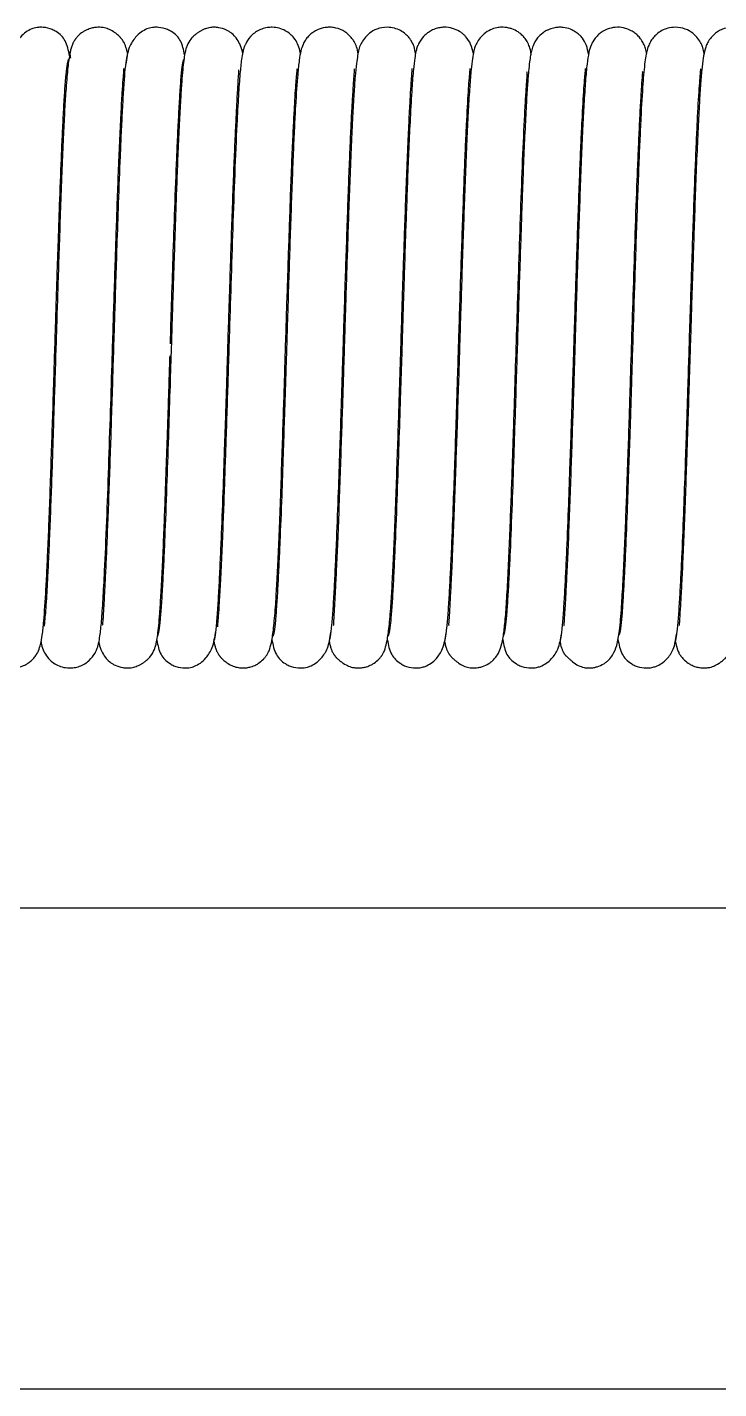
# Model space of a CAD drawing. Header units: millimetres. Extents: x 15 to 1184, y 5 to 836.
# Drawn here: x 538.49 to 549.46, y 604.22 to 625.81 of the extents above; entities that cross this region are included whole.
import ezdxf

# ---------------------------------------------------------------- set-up
doc = ezdxf.new("R2010")
doc.units = ezdxf.units.MM

msp = doc.modelspace()

# ---------------------------------------------------------------- linework, layer by layer
at = {"color": 7, "linetype": 'Continuous', "lineweight": 25}
for p, q in [((575.058, 611.84), (524.258, 611.84)), ((524.258, 604.22), (575.058, 604.22))]:
    msp.add_line(p, q, dxfattribs=at)
for points, knots in [([(539.164, 625.359), (539.147, 625.444), (539.116, 625.601), (539.001, 625.714), (538.88, 625.781), (538.772, 625.811), (538.684, 625.81), (538.617, 625.802), (538.524, 625.774), (538.394, 625.685), (538.266, 625.494), (538.241, 625.33), (538.228, 625.24)], [0, 0, 0, 0, 0.16961, 0.314341, 0.355929, 0.423867, 0.45742, 0.46956, 0.538862, 0.716988, 0.845613, 1, 1, 1, 1]), ([(540.083, 625.392), (540.082, 625.396), (540.078, 625.431), (540.068, 625.46), (540.052, 625.513), (540.035, 625.552), (540.017, 625.584), (540.005, 625.603), (539.995, 625.618), (539.987, 625.628), (539.978, 625.638), (539.97, 625.647), (539.962, 625.656), (539.947, 625.672), (539.924, 625.693), (539.893, 625.717), (539.841, 625.753), (539.774, 625.785), (539.708, 625.803), (539.639, 625.811), (539.561, 625.807), (539.49, 625.791), (539.426, 625.765), (539.358, 625.726), (539.308, 625.683), (539.275, 625.645), (539.259, 625.625), (539.251, 625.614), (539.236, 625.591), (539.218, 625.558), (539.19, 625.49), (539.161, 625.367), (539.131, 625.143), (539.106, 624.833), (539.083, 624.465), (539.063, 624.055), (539.042, 623.569), (539.022, 623.025), (539.003, 622.458), (538.985, 621.915), (538.969, 621.422), (538.954, 620.957), (538.941, 620.532), (538.927, 620.098), (538.914, 619.686), (538.9, 619.25), (538.885, 618.805), (538.868, 618.329), (538.85, 617.857), (538.832, 617.43), (538.815, 617.079), (538.8, 616.806), (538.784, 616.555), (538.764, 616.354), (538.763, 616.32), (538.762, 616.31)], [0, 0, 0, 0, 0.002176, 0.018393, 0.031046, 0.039886, 0.042958, 0.045242, 0.046161, 0.046997, 0.047822, 0.048714, 0.049668, 0.05066, 0.052922, 0.055753, 0.059264, 0.068467, 0.078709, 0.085494, 0.090269, 0.094661, 0.100689, 0.104353, 0.111807, 0.115516, 0.117353, 0.118461, 0.119943, 0.1299, 0.146503, 0.179012, 0.221995, 0.269081, 0.306764, 0.346879, 0.389153, 0.43311, 0.474936, 0.512559, 0.545651, 0.574065, 0.604744, 0.629613, 0.660018, 0.687622, 0.719195, 0.754499, 0.793889, 0.833045, 0.868823, 0.901015, 0.929744, 0.97773, 1, 1, 1, 1]), ([(540.989, 625.371), (540.973, 625.451), (540.943, 625.604), (540.83, 625.713), (540.709, 625.781), (540.601, 625.811), (540.513, 625.809), (540.445, 625.802), (540.352, 625.774), (540.222, 625.682), (540.093, 625.486), (540.068, 625.316), (540.055, 625.224)], [0, 0, 0, 0, 0.159177, 0.302387, 0.34329, 0.409676, 0.442534, 0.454678, 0.525564, 0.709142, 0.841531, 1, 1, 1, 1]), ([(541.909, 625.399), (541.907, 625.408), (541.898, 625.46), (541.87, 625.538), (541.818, 625.631), (541.762, 625.693), (541.7, 625.739), (541.629, 625.778), (541.549, 625.803), (541.481, 625.809), (541.446, 625.81), (541.423, 625.809), (541.372, 625.803), (541.33, 625.792), (541.281, 625.771), (541.247, 625.753), (541.222, 625.737), (541.205, 625.726), (541.189, 625.715), (541.175, 625.704), (541.162, 625.694), (541.129, 625.667), (541.115, 625.655), (541.069, 625.603), (541.033, 625.536), (541.005, 625.454), (540.991, 625.389), (540.974, 625.286), (540.958, 625.137), (540.941, 624.937), (540.923, 624.656), (540.903, 624.289), (540.883, 623.857), (540.865, 623.405), (540.849, 622.969), (540.835, 622.56), (540.823, 622.189), (540.812, 621.857), (540.801, 621.523), (540.788, 621.131), (540.773, 620.626), (540.753, 620.002), (540.729, 619.274), (540.702, 618.478), (540.678, 617.823), (540.656, 617.326), (540.638, 616.971), (540.62, 616.66), (540.6, 616.407), (540.58, 616.221), (540.566, 616.176), (540.559, 616.153)], [0, 0, 0, 0, 0.004222, 0.027311, 0.045288, 0.057311, 0.061214, 0.064722, 0.073253, 0.07765, 0.07861, 0.079623, 0.082078, 0.08955, 0.093545, 0.096742, 0.098097, 0.09933, 0.100488, 0.101631, 0.102819, 0.104111, 0.113614, 0.121011, 0.142778, 0.153731, 0.170954, 0.196686, 0.221504, 0.250897, 0.284684, 0.323384, 0.362285, 0.397443, 0.428715, 0.456555, 0.481012, 0.501961, 0.520321, 0.544219, 0.575282, 0.61383, 0.660081, 0.713436, 0.773907, 0.807196, 0.84222, 0.878716, 0.917218, 0.957782, 1, 1, 1, 1]), ([(542.824, 625.394), (542.822, 625.408), (542.815, 625.461), (542.78, 625.545), (542.744, 625.618), (542.668, 625.701), (542.589, 625.757), (542.49, 625.797), (542.391, 625.812), (542.295, 625.806), (542.176, 625.775), (542.057, 625.699), (541.978, 625.594), (541.936, 625.506), (541.927, 625.474), (541.906, 625.4), (541.887, 625.281), (541.864, 625.066), (541.841, 624.735), (541.813, 624.221), (541.783, 623.52), (541.752, 622.648), (541.723, 621.767), (541.699, 621.001), (541.679, 620.378), (541.663, 619.858), (541.647, 619.366), (541.63, 618.882), (541.614, 618.413), (541.596, 617.931), (541.577, 617.455), (541.556, 617.028), (541.537, 616.694), (541.522, 616.477), (541.51, 616.342), (541.509, 616.315), (541.509, 616.302)], [0, 0, 0, 0, 0.007664, 0.028231, 0.046252, 0.054671, 0.062906, 0.070629, 0.07873, 0.084093, 0.090659, 0.105071, 0.118189, 0.123648, 0.136038, 0.150044, 0.175757, 0.217435, 0.26624, 0.315327, 0.385239, 0.449785, 0.510249, 0.565735, 0.599825, 0.632211, 0.668121, 0.699148, 0.733429, 0.771192, 0.812785, 0.85783, 0.901138, 0.938191, 0.968993, 1, 1, 1, 1]), ([(543.739, 625.396), (543.736, 625.414), (543.726, 625.468), (543.71, 625.52), (543.672, 625.592), (543.629, 625.655), (543.52, 625.753), (543.413, 625.795), (543.32, 625.81), (543.231, 625.81), (543.136, 625.79), (543.046, 625.746), (542.985, 625.701), (542.936, 625.652), (542.889, 625.587), (542.855, 625.517), (542.826, 625.423), (542.803, 625.283), (542.776, 625.029), (542.751, 624.661), (542.728, 624.218), (542.71, 623.815), (542.692, 623.352), (542.673, 622.838), (542.655, 622.306), (542.637, 621.746), (542.619, 621.203), (542.604, 620.707), (542.592, 620.324), (542.581, 619.967), (542.567, 619.547), (542.548, 618.989), (542.526, 618.32), (542.503, 617.739), (542.482, 617.277), (542.465, 616.938), (542.447, 616.635), (542.427, 616.387), (542.406, 616.206), (542.392, 616.169), (542.385, 616.15)], [0, 0, 0, 0, 0.012029, 0.034804, 0.042628, 0.048349, 0.057926, 0.070106, 0.07565, 0.080238, 0.088821, 0.094553, 0.099753, 0.105837, 0.112968, 0.123735, 0.145865, 0.177085, 0.215568, 0.277839, 0.31144, 0.346638, 0.383189, 0.420903, 0.458372, 0.492038, 0.530525, 0.561562, 0.585549, 0.602687, 0.629495, 0.666426, 0.713027, 0.769741, 0.802076, 0.836789, 0.873641, 0.913216, 0.955488, 1, 1, 1, 1]), ([(544.651, 625.392), (544.645, 625.429), (544.634, 625.498), (544.592, 625.582), (544.552, 625.641), (544.495, 625.702), (544.415, 625.758), (544.314, 625.799), (544.185, 625.817), (544.034, 625.789), (543.915, 625.718), (543.833, 625.633), (543.769, 625.523), (543.751, 625.454), (543.731, 625.363), (543.711, 625.225), (543.691, 625.029), (543.672, 624.753), (543.651, 624.393), (543.63, 623.945), (543.609, 623.434), (543.59, 622.905), (543.573, 622.406), (543.557, 621.912), (543.542, 621.452), (543.528, 621.014), (543.516, 620.623), (543.503, 620.215), (543.489, 619.767), (543.472, 619.259), (543.453, 618.708), (543.434, 618.151), (543.413, 617.64), (543.394, 617.212), (543.377, 616.876), (543.363, 616.629), (543.353, 616.459), (543.348, 616.365), (543.346, 616.327), (543.351, 616.33), (543.352, 616.33)], [0, 0, 0, 0, 0.020974, 0.038807, 0.046631, 0.054462, 0.062427, 0.070101, 0.078379, 0.090003, 0.10079, 0.111736, 0.123055, 0.143254, 0.166028, 0.191171, 0.224334, 0.260531, 0.300179, 0.343554, 0.388076, 0.427857, 0.463289, 0.494327, 0.52855, 0.554486, 0.58001, 0.604635, 0.634081, 0.668263, 0.706947, 0.749758, 0.792941, 0.83387, 0.872134, 0.907666, 0.941026, 0.971595, 0.995757, 1, 1, 1, 1]), ([(545.568, 625.39), (545.555, 625.441), (545.532, 625.536), (545.477, 625.632), (545.412, 625.697), (545.362, 625.737), (545.264, 625.79), (545.172, 625.808), (545.105, 625.81), (545.056, 625.807), (544.994, 625.796), (544.935, 625.774), (544.886, 625.749), (544.855, 625.729), (544.809, 625.695), (544.758, 625.647), (544.701, 625.56), (544.668, 625.473), (544.653, 625.414), (544.635, 625.311), (544.614, 625.133), (544.59, 624.831), (544.567, 624.41), (544.543, 623.914), (544.523, 623.423), (544.506, 622.944), (544.49, 622.496), (544.477, 622.089), (544.465, 621.733), (544.454, 621.391), (544.442, 621.003), (544.427, 620.507), (544.407, 619.888), (544.383, 619.164), (544.356, 618.371), (544.331, 617.722), (544.309, 617.233), (544.291, 616.888), (544.273, 616.589), (544.253, 616.354), (544.232, 616.19), (544.218, 616.163), (544.211, 616.15)], [0, 0, 0, 0, 0.0275013, 0.0509859, 0.0569887, 0.0614788, 0.06903, 0.0780599, 0.0801588, 0.0822038, 0.0869551, 0.0922275, 0.0946458, 0.0969858, 0.099334, 0.1070998, 0.1262911, 0.1368063, 0.1514131, 0.1754407, 0.2088015, 0.2511325, 0.3024863, 0.3449783, 0.3836364, 0.4179087, 0.4483341, 0.4749309, 0.4975521, 0.5164268, 0.5394201, 0.5699199, 0.6083573, 0.6547553, 0.7084616, 0.7698242, 0.803624, 0.8391692, 0.8762946, 0.9156376, 0.9570232, 1, 1, 1, 1]), ([(546.48, 625.398), (546.475, 625.432), (546.465, 625.489), (546.427, 625.573), (546.38, 625.643), (546.337, 625.688), (546.302, 625.717), (546.258, 625.748), (546.196, 625.779), (546.125, 625.8), (546.069, 625.809), (546.007, 625.811), (545.928, 625.802), (545.824, 625.768), (545.73, 625.706), (545.652, 625.62), (545.59, 625.504), (545.576, 625.435), (545.551, 625.31), (545.529, 625.129), (545.508, 624.867), (545.486, 624.512), (545.465, 624.072), (545.443, 623.571), (545.423, 623.034), (545.404, 622.467), (545.385, 621.903), (545.368, 621.377), (545.354, 620.935), (545.341, 620.497), (545.324, 619.981), (545.306, 619.415), (545.286, 618.835), (545.267, 618.278), (545.246, 617.744), (545.226, 617.277), (545.207, 616.902), (545.192, 616.62), (545.181, 616.432), (545.172, 616.338), (545.176, 616.328), (545.177, 616.325)], [0, 0, 0, 0, 0.021373, 0.035444, 0.04588, 0.053659, 0.056611, 0.059002, 0.066631, 0.070157, 0.074653, 0.078227, 0.083365, 0.09102, 0.101223, 0.112486, 0.124367, 0.149049, 0.176874, 0.207394, 0.24658, 0.289298, 0.331821, 0.377159, 0.419235, 0.456746, 0.499916, 0.534832, 0.561357, 0.586683, 0.620485, 0.662857, 0.700059, 0.741535, 0.786028, 0.829572, 0.871515, 0.911656, 0.950653, 0.988214, 1, 1, 1, 1]), ([(547.395, 625.381), (547.385, 625.429), (547.366, 625.523), (547.313, 625.615), (547.279, 625.659), (547.244, 625.695), (547.185, 625.741), (547.098, 625.786), (547.009, 625.808), (546.927, 625.811), (546.852, 625.803), (546.789, 625.785), (546.737, 625.762), (546.701, 625.742), (546.636, 625.697), (546.576, 625.636), (546.516, 625.529), (546.496, 625.467), (546.485, 625.424), (546.472, 625.357), (546.457, 625.256), (546.441, 625.103), (546.423, 624.88), (546.404, 624.564), (546.383, 624.154), (546.362, 623.676), (546.343, 623.184), (546.327, 622.714), (546.312, 622.279), (546.299, 621.89), (546.288, 621.549), (546.277, 621.21), (546.265, 620.815), (546.249, 620.308), (546.229, 619.688), (546.206, 618.976), (546.179, 618.207), (546.154, 617.587), (546.132, 617.126), (546.115, 616.805), (546.097, 616.53), (546.078, 616.318), (546.057, 616.176), (546.044, 616.161), (546.037, 616.153)], [0, 0, 0, 0, 0.024605, 0.048327, 0.053728, 0.058981, 0.064559, 0.070246, 0.078347, 0.083201, 0.087397, 0.092471, 0.095217, 0.097816, 0.100295, 0.112296, 0.129088, 0.13651, 0.147582, 0.163808, 0.185173, 0.211596, 0.242895, 0.278993, 0.32039, 0.361297, 0.397947, 0.430477, 0.459347, 0.484376, 0.505461, 0.523759, 0.547631, 0.578696, 0.617388, 0.6635, 0.716381, 0.776824, 0.809901, 0.844549, 0.880807, 0.919208, 0.959465, 1, 1, 1, 1]), ([(548.315, 625.387), (548.309, 625.415), (548.3, 625.467), (548.273, 625.538), (548.236, 625.607), (548.187, 625.667), (548.136, 625.715), (548.066, 625.76), (547.969, 625.8), (547.85, 625.816), (547.713, 625.794), (547.608, 625.741), (547.536, 625.681), (547.471, 625.607), (547.421, 625.505), (547.397, 625.408), (547.368, 625.227), (547.343, 624.96), (547.321, 624.613), (547.299, 624.193), (547.278, 623.721), (547.258, 623.199), (547.238, 622.624), (547.218, 622.041), (547.2, 621.481), (547.186, 621.024), (547.173, 620.608), (547.159, 620.153), (547.143, 619.654), (547.125, 619.128), (547.107, 618.604), (547.088, 618.069), (547.068, 617.57), (547.048, 617.146), (547.031, 616.812), (547.017, 616.566), (547.008, 616.427), (547.004, 616.359), (547.001, 616.325), (547.004, 616.324), (547.005, 616.324)], [0, 0, 0, 0, 0.018613, 0.033564, 0.04416, 0.052248, 0.058788, 0.06395, 0.070845, 0.079781, 0.088852, 0.099207, 0.104702, 0.11087, 0.127773, 0.158605, 0.195647, 0.237058, 0.282588, 0.322626, 0.365766, 0.408758, 0.447199, 0.492106, 0.52928, 0.558499, 0.581539, 0.610388, 0.647362, 0.680334, 0.717543, 0.758863, 0.801916, 0.843498, 0.883175, 0.921049, 0.957591, 0.975274, 0.992323, 1, 1, 1, 1]), ([(549.227, 625.396), (549.222, 625.424), (549.214, 625.466), (549.185, 625.545), (549.133, 625.633), (549.051, 625.718), (548.932, 625.789), (548.781, 625.817), (548.652, 625.799), (548.551, 625.758), (548.472, 625.702), (548.406, 625.631), (548.371, 625.575), (548.313, 625.446), (548.282, 625.246), (548.253, 624.925), (548.227, 624.473), (548.205, 624.001), (548.187, 623.577), (548.169, 623.094), (548.15, 622.563), (548.132, 622.016), (548.113, 621.447), (548.096, 620.901), (548.081, 620.405), (548.069, 620.024), (548.058, 619.669), (548.044, 619.256), (548.025, 618.713), (548.003, 618.068), (547.98, 617.517), (547.959, 617.089), (547.942, 616.78), (547.925, 616.512), (547.905, 616.305), (547.886, 616.178), (547.875, 616.171), (547.87, 616.167)], [0, 0, 0, 0, 0.022502, 0.033926, 0.044864, 0.05544, 0.065864, 0.077095, 0.085095, 0.09251, 0.100207, 0.107773, 0.119351, 0.132562, 0.176259, 0.231732, 0.29366, 0.327214, 0.362259, 0.398533, 0.436247, 0.473782, 0.507376, 0.545628, 0.576582, 0.600669, 0.617827, 0.644602, 0.681354, 0.72772, 0.784516, 0.816728, 0.851174, 0.887954, 0.927552, 0.969644, 1, 1, 1, 1]), ([(550.14, 625.408), (550.139, 625.412), (550.132, 625.458), (550.114, 625.51), (550.077, 625.587), (550.031, 625.651), (549.981, 625.701), (549.92, 625.746), (549.831, 625.79), (549.735, 625.81), (549.646, 625.81), (549.553, 625.795), (549.446, 625.753), (549.338, 625.655), (549.288, 625.582), (549.259, 625.521), (549.233, 625.44), (549.212, 625.327), (549.188, 625.134), (549.167, 624.886), (549.147, 624.562), (549.126, 624.154), (549.105, 623.663), (549.084, 623.123), (549.065, 622.577), (549.047, 622.023), (549.029, 621.489), (549.014, 621.003), (549.001, 620.574), (548.986, 620.118), (548.968, 619.561), (548.949, 618.971), (548.928, 618.386), (548.908, 617.853), (548.888, 617.373), (548.869, 616.982), (548.853, 616.686), (548.841, 616.499), (548.834, 616.392), (548.83, 616.334), (548.832, 616.326), (548.833, 616.322)], [0, 0, 0, 0, 0.002694, 0.0292, 0.040378, 0.047781, 0.054097, 0.059496, 0.065445, 0.074356, 0.079119, 0.084875, 0.097519, 0.107461, 0.113401, 0.125431, 0.142335, 0.175477, 0.208556, 0.244186, 0.282352, 0.323691, 0.367989, 0.412162, 0.451719, 0.487008, 0.526918, 0.558451, 0.582433, 0.610903, 0.647887, 0.693181, 0.732248, 0.775712, 0.819352, 0.860956, 0.900178, 0.937605, 0.961569, 0.984629, 1, 1, 1, 1]), ([(537.797, 616.063), (537.801, 616.045), (537.81, 615.991), (537.827, 615.939), (537.865, 615.867), (537.908, 615.804), (538.016, 615.706), (538.123, 615.664), (538.216, 615.649), (538.305, 615.649), (538.401, 615.669), (538.49, 615.713), (538.551, 615.758), (538.601, 615.808), (538.647, 615.872), (538.681, 615.942), (538.71, 616.036), (538.734, 616.176), (538.76, 616.43), (538.785, 616.798), (538.808, 617.241), (538.826, 617.644), (538.845, 618.107), (538.863, 618.621), (538.881, 619.153), (538.9, 619.713), (538.917, 620.256), (538.932, 620.752), (538.944, 621.135), (538.956, 621.492), (538.969, 621.912), (538.988, 622.47), (539.011, 623.139), (539.033, 623.72), (539.054, 624.182), (539.072, 624.521), (539.089, 624.824), (539.109, 625.072), (539.13, 625.253), (539.144, 625.29), (539.152, 625.309)], [0, 0, 0, 0, 0.012029, 0.034804, 0.042628, 0.048349, 0.057926, 0.070105, 0.07565, 0.080238, 0.088821, 0.094553, 0.099753, 0.105837, 0.112968, 0.123735, 0.145865, 0.177085, 0.215567, 0.277839, 0.31144, 0.346637, 0.383189, 0.420904, 0.458371, 0.492038, 0.530524, 0.561562, 0.585549, 0.602687, 0.629494, 0.666426, 0.713027, 0.769741, 0.802076, 0.836789, 0.873642, 0.913216, 0.955488, 1, 1, 1, 1]), ([(539.184, 625.319), (539.18, 625.346), (539.17, 625.413), (539.16, 625.412), (539.155, 625.411)], [0, 0, 0, 0, 0.397313, 1, 1, 1, 1]), ([(540.083, 625.393), (540.075, 625.366), (540.06, 625.311), (540.038, 625.105), (540.018, 624.835), (540, 624.512), (539.982, 624.155), (539.961, 623.676), (539.938, 623.078), (539.915, 622.396), (539.896, 621.829), (539.883, 621.404), (539.871, 621.045), (539.859, 620.664), (539.844, 620.173), (539.827, 619.637), (539.809, 619.086), (539.791, 618.562), (539.772, 618.059), (539.754, 617.612), (539.737, 617.233), (539.722, 616.925), (539.709, 616.684), (539.698, 616.506), (539.691, 616.39), (539.685, 616.329), (539.69, 616.327), (539.691, 616.327)], [0, 0, 0, 0, 0.053109, 0.10337, 0.150278, 0.194007, 0.235147, 0.273382, 0.340265, 0.395346, 0.438966, 0.470686, 0.490961, 0.518784, 0.554993, 0.599879, 0.639097, 0.682723, 0.727054, 0.770035, 0.811327, 0.850607, 0.887722, 0.923234, 0.957093, 0.986434, 1, 1, 1, 1]), ([(540.763, 620.792), (540.769, 621), (540.783, 621.457), (540.807, 622.185), (540.834, 622.981), (540.859, 623.636), (540.881, 624.133), (540.899, 624.488), (540.917, 624.799), (540.936, 625.052), (540.957, 625.238), (540.971, 625.283), (540.978, 625.306)], [0, 0, 0, 0, 0.090761, 0.199658, 0.325282, 0.467664, 0.54604, 0.628507, 0.714436, 0.805089, 0.900598, 1, 1, 1, 1]), ([(538.712, 616.065), (538.714, 616.051), (538.721, 615.998), (538.756, 615.914), (538.793, 615.841), (538.869, 615.758), (538.948, 615.702), (539.046, 615.662), (539.146, 615.647), (539.241, 615.653), (539.36, 615.684), (539.48, 615.76), (539.559, 615.865), (539.601, 615.953), (539.61, 615.985), (539.63, 616.059), (539.65, 616.178), (539.673, 616.393), (539.695, 616.724), (539.723, 617.238), (539.754, 617.939), (539.784, 618.811), (539.814, 619.693), (539.838, 620.458), (539.857, 621.081), (539.874, 621.601), (539.89, 622.093), (539.906, 622.577), (539.922, 623.046), (539.94, 623.528), (539.96, 624.004), (539.98, 624.431), (539.999, 624.765), (540.014, 624.982), (540.027, 625.117), (540.027, 625.144), (540.027, 625.157)], [0, 0, 0, 0, 0.007663, 0.02823, 0.04625, 0.054668, 0.062903, 0.070626, 0.078726, 0.084089, 0.090654, 0.105065, 0.118183, 0.123643, 0.136032, 0.150036, 0.175748, 0.217424, 0.266228, 0.315312, 0.385221, 0.449764, 0.510225, 0.565708, 0.599796, 0.632181, 0.66809, 0.699115, 0.733394, 0.771155, 0.812747, 0.85779, 0.901096, 0.938147, 0.968948, 1, 1, 1, 1]), ([(541.454, 616.067), (541.454, 616.063), (541.459, 616.028), (541.468, 615.999), (541.484, 615.946), (541.501, 615.907), (541.519, 615.875), (541.531, 615.856), (541.542, 615.841), (541.55, 615.831), (541.558, 615.821), (541.566, 615.812), (541.575, 615.803), (541.59, 615.787), (541.613, 615.766), (541.644, 615.742), (541.696, 615.706), (541.762, 615.674), (541.828, 615.656), (541.898, 615.648), (541.976, 615.652), (542.046, 615.668), (542.111, 615.694), (542.178, 615.734), (542.228, 615.776), (542.262, 615.814), (542.277, 615.834), (542.285, 615.845), (542.301, 615.868), (542.319, 615.901), (542.346, 615.97), (542.375, 616.092), (542.405, 616.316), (542.431, 616.626), (542.453, 616.995), (542.473, 617.404), (542.494, 617.89), (542.514, 618.434), (542.534, 619.001), (542.552, 619.544), (542.568, 620.037), (542.582, 620.502), (542.595, 620.927), (542.609, 621.361), (542.622, 621.773), (542.637, 622.209), (542.652, 622.654), (542.668, 623.13), (542.686, 623.602), (542.705, 624.029), (542.722, 624.38), (542.737, 624.653), (542.752, 624.904), (542.772, 625.105), (542.774, 625.139), (542.774, 625.149)], [0, 0, 0, 0, 0.002176, 0.018392, 0.031046, 0.039886, 0.042958, 0.045242, 0.046161, 0.046997, 0.047822, 0.048713, 0.049668, 0.05066, 0.052922, 0.055753, 0.059263, 0.068467, 0.078708, 0.085494, 0.090269, 0.094661, 0.100688, 0.104353, 0.111807, 0.115516, 0.117353, 0.118461, 0.119943, 0.1299, 0.146503, 0.179012, 0.221995, 0.269081, 0.306764, 0.346878, 0.389152, 0.43311, 0.474936, 0.512559, 0.54565, 0.574064, 0.604744, 0.629613, 0.660018, 0.687621, 0.719195, 0.7545, 0.793889, 0.833045, 0.868822, 0.901015, 0.929744, 0.97773, 1, 1, 1, 1]), ([(541.454, 616.066), (541.461, 616.094), (541.476, 616.148), (541.498, 616.354), (541.518, 616.624), (541.537, 616.947), (541.554, 617.304), (541.575, 617.783), (541.598, 618.381), (541.621, 619.064), (541.64, 619.63), (541.654, 620.056), (541.665, 620.414), (541.677, 620.795), (541.692, 621.287), (541.71, 621.822), (541.728, 622.373), (541.746, 622.897), (541.764, 623.4), (541.782, 623.847), (541.799, 624.226), (541.815, 624.534), (541.827, 624.775), (541.838, 624.953), (541.846, 625.069), (541.851, 625.13), (541.847, 625.132), (541.845, 625.132)], [0, 0, 0, 0, 0.053108, 0.10337, 0.150278, 0.194007, 0.235147, 0.273381, 0.340266, 0.395346, 0.438966, 0.470686, 0.49096, 0.518784, 0.554993, 0.599879, 0.639096, 0.682723, 0.727055, 0.770036, 0.811327, 0.850607, 0.887722, 0.923234, 0.957093, 0.986434, 1, 1, 1, 1]), ([(543.279, 616.058), (543.287, 616.08), (543.301, 616.125), (543.323, 616.317), (543.344, 616.575), (543.362, 616.888), (543.38, 617.235), (543.401, 617.705), (543.424, 618.295), (543.447, 618.971), (543.466, 619.533), (543.48, 619.957), (543.491, 620.315), (543.503, 620.696), (543.518, 621.189), (543.535, 621.727), (543.554, 622.283), (543.572, 622.813), (543.59, 623.322), (543.608, 623.778), (543.625, 624.168), (543.641, 624.489), (543.655, 624.743), (543.668, 624.936), (543.678, 625.068), (543.686, 625.142), (543.683, 625.147), (543.682, 625.148)], [0, 0, 0, 0, 0.052838, 0.102921, 0.149729, 0.19324, 0.234165, 0.272244, 0.33895, 0.393677, 0.437061, 0.468628, 0.488816, 0.516623, 0.552652, 0.597357, 0.636467, 0.680022, 0.724141, 0.766897, 0.808041, 0.847251, 0.884313, 0.919713, 0.953535, 0.983107, 1, 1, 1, 1]), ([(543.282, 616.071), (543.283, 616.066), (543.287, 616.029), (543.297, 615.999), (543.313, 615.946), (543.329, 615.909), (543.345, 615.88), (543.355, 615.865), (543.361, 615.855), (543.369, 615.846), (543.379, 615.832), (543.387, 615.823), (543.398, 615.812), (543.409, 615.801), (543.421, 615.789), (543.441, 615.771), (543.47, 615.748), (543.525, 615.709), (543.593, 615.675), (543.651, 615.657), (543.707, 615.65), (543.748, 615.649), (543.81, 615.653), (543.879, 615.669), (543.942, 615.695), (544.008, 615.735), (544.058, 615.777), (544.091, 615.815), (544.107, 615.835), (544.115, 615.846), (544.13, 615.869), (544.148, 615.902), (544.175, 615.97), (544.203, 616.089), (544.233, 616.304), (544.258, 616.602), (544.28, 616.958), (544.3, 617.357), (544.321, 617.836), (544.341, 618.373), (544.36, 618.932), (544.378, 619.466), (544.394, 619.949), (544.408, 620.402), (544.421, 620.814), (544.434, 621.239), (544.447, 621.655), (544.462, 622.108), (544.478, 622.578), (544.496, 623.086), (544.515, 623.607), (544.536, 624.09), (544.556, 624.485), (544.572, 624.775), (544.585, 624.973), (544.594, 625.093), (544.598, 625.144), (544.597, 625.153), (544.596, 625.156)], [0, 0, 0, 0, 0.002499, 0.018778, 0.03096, 0.038876, 0.04135, 0.042281, 0.043067, 0.043797, 0.044576, 0.046587, 0.047656, 0.048675, 0.049732, 0.050906, 0.0538, 0.057622, 0.068366, 0.080108, 0.084226, 0.087235, 0.091866, 0.096091, 0.101782, 0.105358, 0.112575, 0.11613, 0.117888, 0.118993, 0.120449, 0.130045, 0.145855, 0.176637, 0.217175, 0.261943, 0.297996, 0.336638, 0.377624, 0.420425, 0.46076, 0.496915, 0.528568, 0.555573, 0.584342, 0.607635, 0.637474, 0.665212, 0.697403, 0.733777, 0.774663, 0.818885, 0.860056, 0.897244, 0.931018, 0.961362, 0.988096, 1, 1, 1, 1]), ([(545.104, 616.052), (545.112, 616.068), (545.126, 616.101), (545.148, 616.27), (545.168, 616.504), (545.186, 616.792), (545.203, 617.117), (545.224, 617.561), (545.247, 618.127), (545.27, 618.787), (545.289, 619.348), (545.303, 619.783), (545.314, 620.142), (545.326, 620.505), (545.34, 620.959), (545.355, 621.459), (545.372, 621.982), (545.39, 622.499), (545.408, 623.013), (545.425, 623.49), (545.442, 623.909), (545.464, 624.373), (545.483, 624.728), (545.5, 624.97), (545.511, 625.092), (545.518, 625.152), (545.514, 625.152), (545.513, 625.152)], [0, 0, 0, 0, 0.051035, 0.099581, 0.145143, 0.187491, 0.227331, 0.26459, 0.33043, 0.384713, 0.428434, 0.461162, 0.482763, 0.508176, 0.541164, 0.582188, 0.618287, 0.658753, 0.701931, 0.743761, 0.784311, 0.823254, 0.895322, 0.928985, 0.960866, 0.987874, 1, 1, 1, 1]), ([(545.111, 616.074), (545.114, 616.059), (545.12, 616.02), (545.132, 615.979), (545.146, 615.938), (545.16, 615.908), (545.168, 615.891), (545.176, 615.879), (545.18, 615.873), (545.183, 615.868), (545.186, 615.864), (545.19, 615.858), (545.195, 615.851), (545.201, 615.843), (545.21, 615.834), (545.217, 615.827), (545.231, 615.813), (545.243, 615.801), (545.257, 615.789), (545.278, 615.77), (545.308, 615.745), (545.367, 615.704), (545.43, 615.673), (545.492, 615.655), (545.545, 615.65), (545.589, 615.649), (545.651, 615.655), (545.728, 615.675), (545.8, 615.71), (545.855, 615.75), (545.907, 615.797), (545.96, 615.869), (546.005, 615.974), (546.039, 616.119), (546.066, 616.325), (546.089, 616.616), (546.111, 616.997), (546.133, 617.457), (546.153, 617.94), (546.171, 618.419), (546.187, 618.877), (546.201, 619.302), (546.218, 619.812), (546.238, 620.447), (546.263, 621.239), (546.29, 622.074), (546.319, 622.924), (546.349, 623.742), (546.376, 624.333), (546.398, 624.72), (546.413, 624.946), (546.424, 625.077), (546.417, 625.097), (546.414, 625.105)], [0, 0, 0, 0, 0.009197, 0.024143, 0.034405, 0.037826, 0.040184, 0.041027, 0.041389, 0.041728, 0.042061, 0.042402, 0.043173, 0.044137, 0.045343, 0.047979, 0.049072, 0.050133, 0.051284, 0.052623, 0.056081, 0.060773, 0.07413, 0.086682, 0.09081, 0.093659, 0.098796, 0.102763, 0.11043, 0.114314, 0.119596, 0.134928, 0.157005, 0.185923, 0.221602, 0.263804, 0.310904, 0.355563, 0.396365, 0.433027, 0.465977, 0.49542, 0.521176, 0.569039, 0.62003, 0.67515, 0.734456, 0.798354, 0.867584, 0.903696, 0.939532, 0.971903, 1, 1, 1, 1]), ([(546.93, 616.047), (546.937, 616.06), (546.952, 616.084), (546.974, 616.245), (546.994, 616.475), (547.013, 616.763), (547.03, 617.087), (547.051, 617.533), (547.074, 618.1), (547.097, 618.759), (547.116, 619.313), (547.13, 619.737), (547.142, 620.094), (547.153, 620.469), (547.168, 620.95), (547.185, 621.479), (547.203, 622.032), (547.221, 622.567), (547.239, 623.09), (547.257, 623.566), (547.274, 623.98), (547.296, 624.436), (547.315, 624.779), (547.333, 625.012), (547.342, 625.117), (547.349, 625.16), (547.343, 625.154), (547.343, 625.153)], [0, 0, 0, 0, 0.051817, 0.101113, 0.147357, 0.190252, 0.230475, 0.268032, 0.334171, 0.388282, 0.431385, 0.463073, 0.483469, 0.510472, 0.545326, 0.58853, 0.626477, 0.668932, 0.712598, 0.754669, 0.795351, 0.834316, 0.90624, 0.93984, 0.97056, 0.995985, 1, 1, 1, 1]), ([(546.94, 616.074), (546.942, 616.062), (546.95, 616.014), (546.96, 615.977), (546.98, 615.928), (546.987, 615.911), (546.995, 615.897), (546.999, 615.889), (547.003, 615.883), (547.006, 615.879), (547.008, 615.875), (547.012, 615.869), (547.019, 615.861), (547.026, 615.852), (547.033, 615.846), (547.04, 615.839), (547.048, 615.832), (547.055, 615.825), (547.06, 615.819), (547.067, 615.813), (547.076, 615.805), (547.088, 615.793), (547.112, 615.771), (547.167, 615.727), (547.238, 615.684), (547.298, 615.66), (547.357, 615.651), (547.386, 615.649), (547.425, 615.65), (547.474, 615.655), (547.549, 615.673), (547.611, 615.701), (547.655, 615.729), (547.683, 615.75), (547.734, 615.795), (547.798, 615.881), (547.851, 616.024), (547.889, 616.256), (547.916, 616.585), (547.94, 617.001), (547.962, 617.459), (547.982, 617.937), (548.001, 618.454), (548.02, 618.992), (548.038, 619.536), (548.057, 620.138), (548.079, 620.846), (548.106, 621.691), (548.135, 622.569), (548.16, 623.28), (548.182, 623.818), (548.199, 624.204), (548.216, 624.546), (548.234, 624.83), (548.247, 625.015), (548.255, 625.103), (548.246, 625.106), (548.243, 625.107)], [0, 0, 0, 0, 0.007298, 0.030022, 0.0343, 0.037281, 0.038323, 0.039116, 0.039448, 0.039763, 0.040083, 0.040431, 0.041276, 0.043057, 0.045544, 0.047179, 0.04851, 0.049098, 0.049659, 0.050216, 0.050793, 0.052085, 0.053666, 0.057923, 0.071444, 0.087619, 0.093152, 0.096956, 0.098309, 0.102886, 0.106449, 0.114494, 0.116269, 0.11835, 0.123598, 0.138961, 0.170006, 0.213129, 0.267955, 0.314626, 0.358609, 0.398782, 0.434872, 0.477315, 0.513501, 0.545634, 0.596187, 0.65066, 0.709701, 0.773792, 0.808263, 0.844252, 0.881479, 0.919539, 0.954618, 0.984774, 1, 1, 1, 1]), ([(548.756, 616.047), (548.763, 616.054), (548.778, 616.069), (548.799, 616.216), (548.82, 616.437), (548.839, 616.718), (548.856, 617.037), (548.878, 617.476), (548.901, 618.038), (548.924, 618.692), (548.943, 619.241), (548.956, 619.658), (548.968, 620.014), (548.98, 620.394), (548.995, 620.887), (549.012, 621.429), (549.03, 621.994), (549.049, 622.539), (549.067, 623.068), (549.085, 623.548), (549.103, 623.966), (549.124, 624.426), (549.143, 624.772), (549.163, 625.012), (549.17, 625.114), (549.177, 625.153), (549.17, 625.145), (549.17, 625.145)], [0, 0, 0, 0, 0.049178, 0.098845, 0.14547, 0.188691, 0.229082, 0.266799, 0.333189, 0.387291, 0.43016, 0.461455, 0.481518, 0.509233, 0.544915, 0.589019, 0.627759, 0.671077, 0.714911, 0.757081, 0.797853, 0.836896, 0.908916, 0.942521, 0.97318, 0.99956, 1, 1, 1, 1]), ([(548.769, 616.073), (548.778, 616.031), (548.792, 615.966), (548.818, 615.902), (548.836, 615.869), (548.852, 615.846), (548.866, 615.826), (548.903, 615.781), (548.958, 615.735), (549.024, 615.695), (549.087, 615.669), (549.156, 615.653), (549.218, 615.649), (549.259, 615.65), (549.315, 615.657), (549.374, 615.675), (549.441, 615.709), (549.497, 615.748), (549.525, 615.771), (549.545, 615.789), (549.557, 615.801), (549.568, 615.812), (549.579, 615.823), (549.587, 615.832), (549.598, 615.846), (549.605, 615.855), (549.612, 615.865), (549.621, 615.88), (549.635, 615.905), (549.649, 615.937), (549.668, 615.989), (549.697, 616.118), (549.729, 616.377), (549.757, 616.786), (549.778, 617.173), (549.799, 617.638), (549.82, 618.159), (549.839, 618.7), (549.856, 619.217), (549.872, 619.688), (549.886, 620.131), (549.899, 620.539), (549.912, 620.965), (549.925, 621.388), (549.94, 621.853), (549.956, 622.339), (549.974, 622.867), (549.994, 623.411), (550.015, 623.921), (550.035, 624.348), (550.052, 624.673), (550.066, 624.905), (550.076, 625.051), (550.084, 625.133), (550.079, 625.136), (550.077, 625.137)], [0, 0, 0, 0, 0.028611, 0.04444, 0.054046, 0.055504, 0.05661, 0.061924, 0.06915, 0.072729, 0.078428, 0.082657, 0.087293, 0.090306, 0.094429, 0.106184, 0.11694, 0.120767, 0.123665, 0.12484, 0.125898, 0.126918, 0.127989, 0.130002, 0.130781, 0.131512, 0.1323, 0.133231, 0.135708, 0.142087, 0.151458, 0.172131, 0.244278, 0.28239, 0.322424, 0.364376, 0.407605, 0.447501, 0.483226, 0.514556, 0.541308, 0.569771, 0.593061, 0.623316, 0.651437, 0.68411, 0.721096, 0.762282, 0.806597, 0.848382, 0.886851, 0.922226, 0.954878, 0.984567, 1, 1, 1, 1]), ([(539.628, 616.06), (539.629, 616.051), (539.639, 615.999), (539.667, 615.921), (539.719, 615.828), (539.774, 615.766), (539.837, 615.721), (539.907, 615.681), (539.988, 615.656), (540.055, 615.65), (540.09, 615.649), (540.114, 615.65), (540.164, 615.656), (540.207, 615.668), (540.255, 615.688), (540.29, 615.706), (540.315, 615.722), (540.332, 615.733), (540.347, 615.744), (540.361, 615.755), (540.374, 615.765), (540.408, 615.792), (540.421, 615.804), (540.468, 615.856), (540.504, 615.923), (540.531, 616.005), (540.546, 616.07), (540.562, 616.173), (540.579, 616.322), (540.596, 616.522), (540.614, 616.803), (540.633, 617.17), (540.653, 617.602), (540.671, 618.054), (540.687, 618.49), (540.701, 618.899), (540.714, 619.27), (540.725, 619.602), (540.736, 619.936), (540.746, 620.264), (540.753, 620.496), (540.757, 620.599)], [0, 0, 0, 0, 0.007495, 0.048481, 0.080394, 0.101737, 0.108665, 0.114893, 0.130036, 0.137841, 0.139545, 0.141344, 0.145702, 0.158966, 0.166057, 0.171733, 0.174138, 0.176327, 0.178384, 0.180411, 0.182521, 0.184813, 0.201684, 0.214815, 0.253455, 0.272897, 0.303472, 0.349151, 0.393206, 0.445383, 0.505362, 0.574059, 0.643114, 0.705526, 0.761039, 0.81046, 0.853875, 0.891062, 0.923656, 0.966078, 1, 1, 1, 1]), ([(540.548, 616.088), (540.563, 616.008), (540.594, 615.855), (540.706, 615.746), (540.828, 615.678), (540.935, 615.648), (541.024, 615.65), (541.092, 615.657), (541.184, 615.685), (541.314, 615.777), (541.443, 615.973), (541.468, 616.143), (541.482, 616.235)], [0, 0, 0, 0, 0.159177, 0.302388, 0.343288, 0.409677, 0.442534, 0.454677, 0.525564, 0.709142, 0.841531, 1, 1, 1, 1]), ([(542.373, 616.1), (542.389, 616.015), (542.42, 615.858), (542.535, 615.745), (542.657, 615.678), (542.764, 615.648), (542.852, 615.65), (542.919, 615.657), (543.013, 615.685), (543.142, 615.774), (543.271, 615.965), (543.295, 616.129), (543.308, 616.219)], [0, 0, 0, 0, 0.169611, 0.314339, 0.355927, 0.423867, 0.457419, 0.469561, 0.538861, 0.716988, 0.845613, 1, 1, 1, 1]), ([(544.202, 616.1), (544.218, 616.015), (544.249, 615.858), (544.364, 615.746), (544.485, 615.678), (544.593, 615.648), (544.693, 615.65), (544.752, 615.659), (544.85, 615.688), (544.969, 615.772), (545.098, 615.958), (545.122, 616.117), (545.135, 616.204)], [0, 0, 0, 0, 0.1741833, 0.324431, 0.3673698, 0.4368867, 0.4711254, 0.5002996, 0.5511082, 0.7241792, 0.8493384, 1, 1, 1, 1]), ([(546.032, 616.099), (546.048, 616.015), (546.079, 615.858), (546.192, 615.746), (546.313, 615.678), (546.422, 615.648), (546.521, 615.65), (546.58, 615.659), (546.678, 615.688), (546.798, 615.77), (546.926, 615.952), (546.949, 616.107), (546.962, 616.192)], [0, 0, 0, 0, 0.17799, 0.335702, 0.380225, 0.450956, 0.485693, 0.514551, 0.564048, 0.731802, 0.85331, 1, 1, 1, 1]), ([(547.859, 616.109), (547.875, 616.023), (547.906, 615.861), (548.02, 615.747), (548.14, 615.679), (548.251, 615.648), (548.35, 615.65), (548.409, 615.659), (548.506, 615.687), (548.626, 615.768), (548.754, 615.948), (548.777, 616.1), (548.789, 616.184)], [0, 0, 0, 0, 0.1872914, 0.3519169, 0.3976521, 0.4684569, 0.5031217, 0.5313919, 0.5792946, 0.7409529, 0.8581738, 1, 1, 1, 1])]:
    msp.add_open_spline(points, degree=3, knots=knots, dxfattribs=at)

doc.saveas('drawing.dxf')
